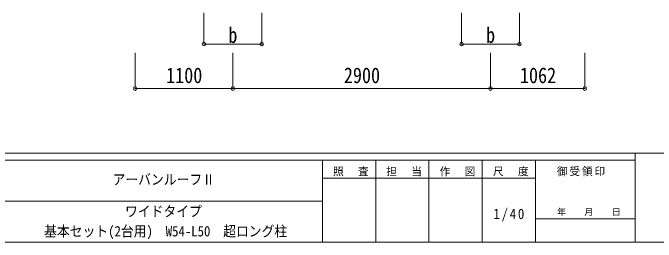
# Model space of a CAD drawing. Units: millimetres at full size, sheet at 1:40. Extents: x -11243 to 11243, y -7760 to 7760.
# Drawn here: x 119 to 7357, y -7760 to -5185 of the extents above; entities that cross this region are included whole.
import ezdxf
from ezdxf.enums import TextEntityAlignment as Align

# ---------------------------------------------------------------- set-up
doc = ezdxf.new("R2010")
doc.units = ezdxf.units.MM
doc.header["$LTSCALE"] = 40
doc.header["$PDMODE"] = 32
doc.header["$PDSIZE"] = 40
doc.layers.add('0-6_OTH_LINE', color=6, linetype='Continuous', lineweight=9)
doc.layers.add('F-0_240', color=7, linetype='Continuous', lineweight=9)
doc.styles.add('ＭＳ ゴシック', font='')
doc.styles.get('ＭＳ ゴシック').set_extended_font_data('MS Gothic')

msp = doc.modelspace()

# ---------------------------------------------------------------- linework, layer by layer
at = {"layer": '0-6_OTH_LINE'}
for p, q in [((2268.91, -5535.17), (2268.91, -5185.18)), ((2918.91, -5535.17), (2918.91, -5185.18)), ((5168.91, -5535.17), (5168.91, -5185.18)), ((5818.91, -5535.17), (5818.91, -5185.18)), ((2268.91, -5535.17), (2918.91, -5535.17)), ((5168.91, -5535.17), (5818.91, -5535.17)), ((1493.86, -6035.18), (1493.86, -5635.18)), ((2593.81, -6035.18), (2593.81, -5635.18)), ((5493.81, -6035.18), (5493.81, -5635.18)), ((6555.81, -6035.18), (6555.81, -5635.18)), ((1493.86, -6035.18), (2593.81, -6035.18)), ((2593.81, -6035.18), (5493.81, -6035.18)), ((5493.81, -6035.18), (6555.81, -6035.18))]:
    msp.add_line(p, q, dxfattribs=at)
for p in [(2268.91, -5535.17), (2918.91, -5535.17), (5168.91, -5535.17), (5818.91, -5535.17), (1493.86, -6035.18), (2593.81, -6035.18), (5493.81, -6035.18), (6555.81, -6035.18)]:
    msp.add_point(p, dxfattribs=at)
at = {"layer": 'F-0_240', "color": 5}
for p, q in [((-11242.74, -6760), (10677.26, -6760)), ((7121.58, -6760), (7121.58, -7760)), ((-11242.74, -6840), (7121.58, -6840)), ((3601.58, -6840), (3601.58, -7760)), ((4201.58, -6840), (4201.58, -7760)), ((4801.58, -6840), (4801.58, -7760)), ((5401.58, -6840), (5401.58, -7760)), ((6001.58, -6840), (6001.58, -7760)), ((3601.58, -7040), (6001.58, -7040)), ((-4598.42, -7300), (3601.58, -7300)), ((6001.58, -7500), (7121.58, -7500)), ((-11242.74, -7760), (10677.26, -7760))]:
    msp.add_line(p, q, dxfattribs=at)

# ---------------------------------------------------------------- texts
at = {"layer": '0-6_OTH_LINE', "color": 7, "style": 'ＭＳ ゴシック', "width": 0.85}
for s, p in [('b', (2543.91, -5575.17)), ('b', (5443.91, -5575.17)), ('1100', (1843.84, -6027.18)), ('2900', (3843.81, -6027.18)), ('1062', (5824.81, -6027.18))]:
    msp.add_text(s, height=176, dxfattribs=at).set_placement(p, align=Align.BOTTOM_LEFT)
at = {"layer": 'F-0_240', "style": 'ＭＳ ゴシック', "width": 0.9}
for s, p in [('アーバンルーフⅡ', (1241.58, -7150)), ('ワイドタイプ', (1381.58, -7507.84)), ('基本セット(2台用)\u3000W54-L50\u3000超ロング柱', (471.58, -7731.34))]:
    msp.add_text(s, height=117.3, dxfattribs=at).set_placement(p, align=Align.BOTTOM_LEFT)
at = {"layer": 'F-0_240', "style": 'ＭＳ ゴシック'}
msp.add_text('年\u3000\u3000月\u3000\u3000日', height=73.31, dxfattribs=at).set_placement((6241.58, -7480), align=Align.BOTTOM_LEFT)
at = {"layer": 'F-0_240', "attachment_point": 7, "style": 'ＭＳ ゴシック'}
for s, insert, char_height in [('\\T1.17;照\u3000査', (3721.58, -7020), 87.98), ('\\T1.17;担\u3000当', (4321.58, -7020), 87.98), ('\\T1.17;作\u3000図', (4921.58, -7020), 87.98), ('\\T1.17;尺\u3000度', (5521.58, -7020), 87.98), ('\\T1.17;御受領印', (6241.58, -7020), 87.98), ('\\T1.28;\\W0.9;1/40', (5526.58, -7530), 117.3)]:
    msp.add_mtext(s, dxfattribs=dict(at, insert=insert, char_height=char_height))

doc.saveas('drawing.dxf')
